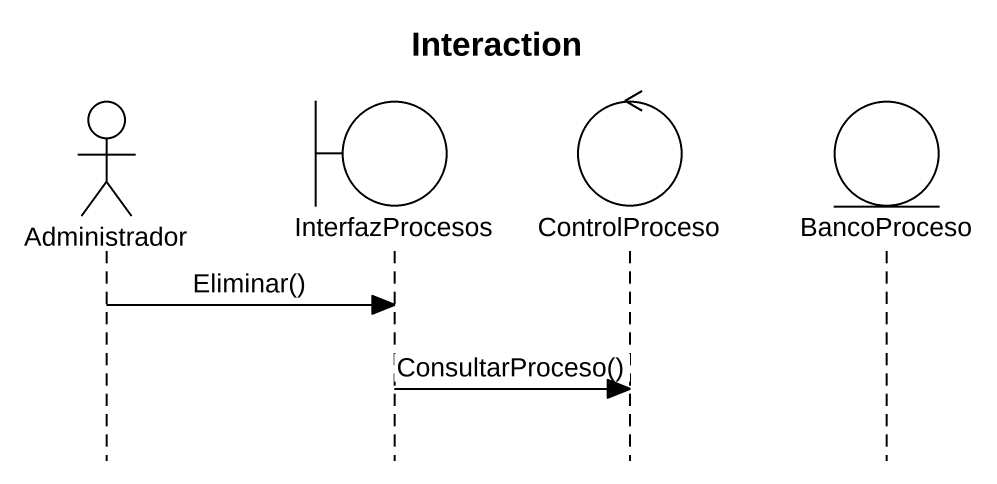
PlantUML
@startuml
title Interaction
hide footbox
actor Administrador
boundary InterfazProcesos
control ControlProceso
entity BancoProceso

Administrador -> InterfazProcesos : Eliminar()
InterfazProcesos -> ControlProceso : ConsultarProceso()
@enduml
